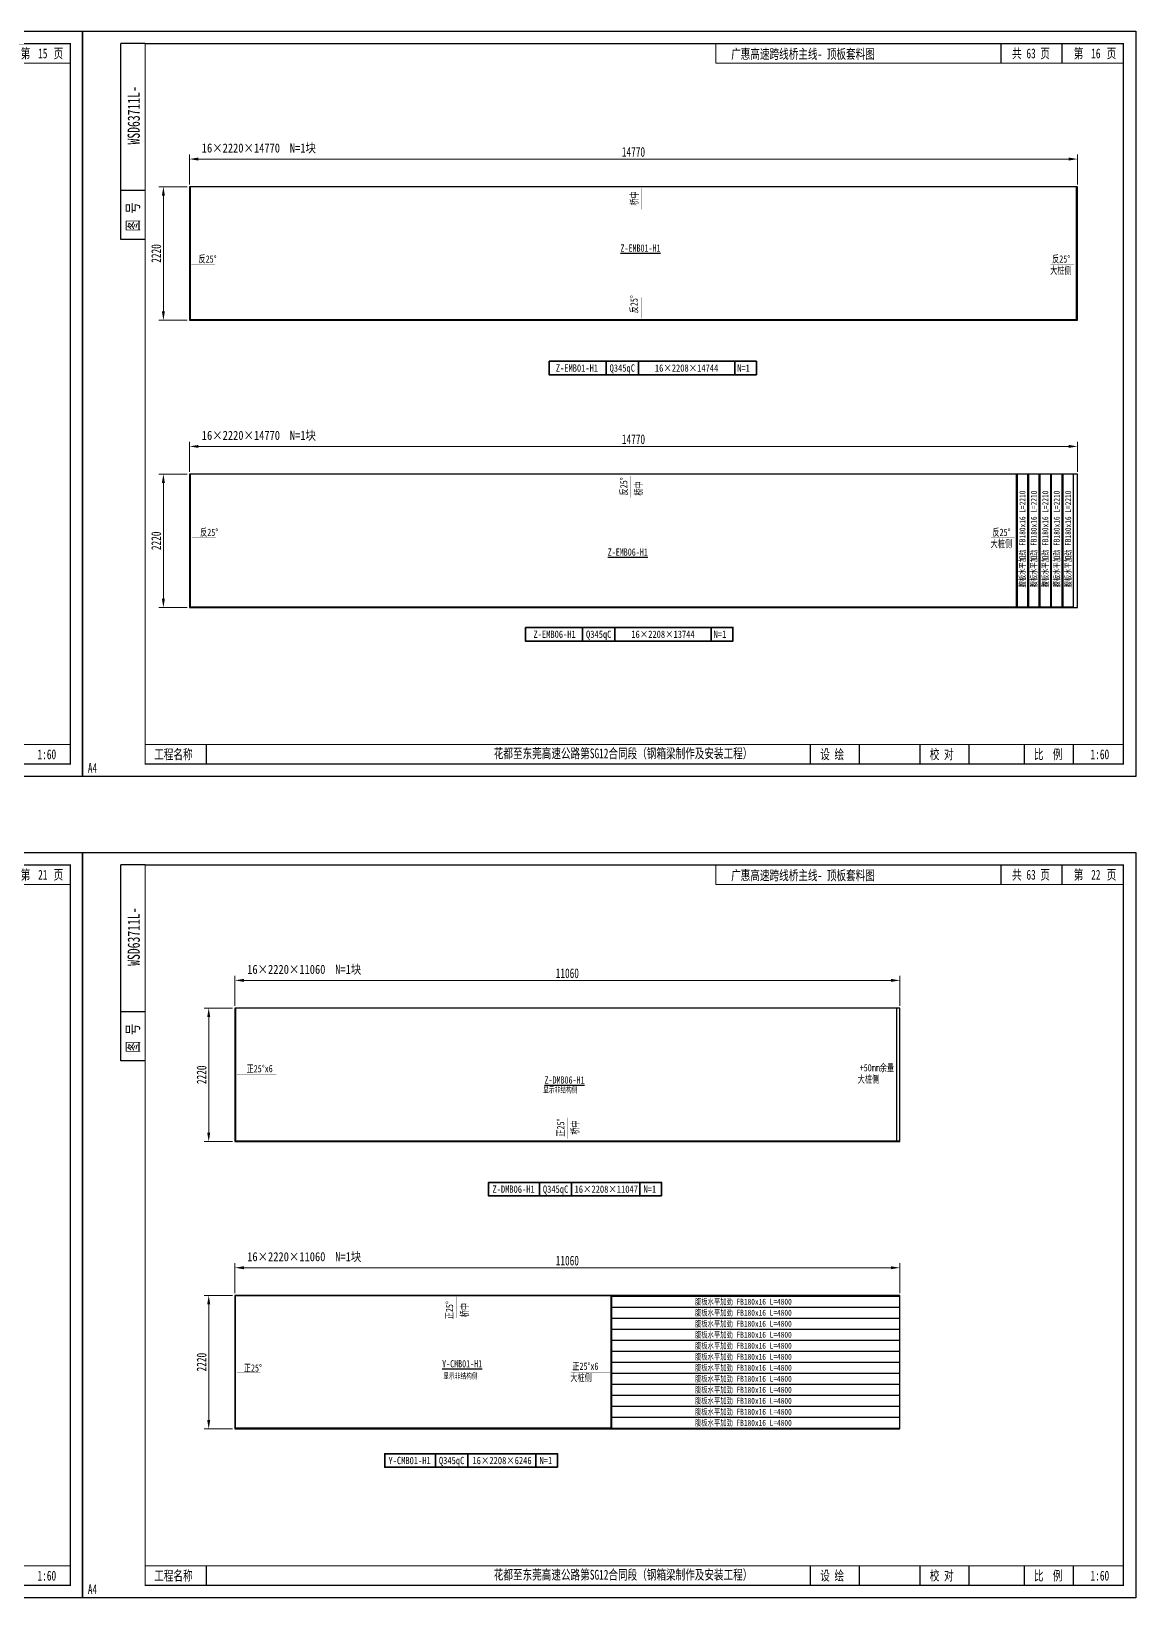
# Model space of a CAD drawing. Extents: x 1629247 to 2251351, y -601856 to -65897.
# Drawn here: x 2138440 to 2156807, y -143801 to -117767 of the extents above; entities that cross this region are included whole.
import ezdxf
from ezdxf.enums import TextEntityAlignment as Align

# ---------------------------------------------------------------- set-up
doc = ezdxf.new("R2010")
doc.units = 0
doc.header["$LTSCALE"] = 2
doc.header["$MEASUREMENT"] = 0
doc.header["$PDMODE"] = 35
doc.header["$PDSIZE"] = 50
doc.linetypes.add('PHANTOM', pattern=[63.5, 31.75, -6.35, 6.35, -6.35, 6.35, -6.35])
doc.layers.get('0').update_dxf_attribs({"linetype": 'CONTINUOUS'})
doc.layers.get('Defpoints').update_dxf_attribs({"linetype": 'CONTINUOUS'})
doc.layers.add('1图框轮廓', color=7, linetype='CONTINUOUS', lineweight=35)
doc.layers.add('标注层', color=3, linetype='CONTINUOUS', lineweight=13)
doc.layers.add('A3', color=7, linetype='CONTINUOUS')
doc.styles.add('仿宋', font='仿宋_GB2312_1.ttf', dxfattribs={"width": 0.7})
doc.dimstyles.new('标准标注样式-60', dxfattribs={"dimscale": 60, "dimtxt": 2.7, "dimasz": 2.5, "dimexe": 1.25, "dimexo": 0.625, "dimtad": 1, "dimdec": 0, "dimdsep": 46, "dimtxsty": '仿宋', "dimcen": 2.5, "dimclrd": 3, "dimclre": 3, "dimclrt": 4, "dimazin": 0, "dimtfac": 1, "dimtdec": 0, "dimtmove": 0, "dimatfit": 3, "dimfxl": 1.25, "dimlwd": 13, "dimlwe": 13, "dimarcsym": 0})

# ---------------------------------------------------------------- blocks, each defined once
blk = doc.blocks.new('tukuangA4-')
at = {"layer": 'A3'}
for p, q in [((537, 7565), (537, 10327)), ((882, 10327), (537, 10327)), ((12951, 10051), (12951, 10327)), ((13814, 10051), (13814, 10327)), ((882, 8256), (537, 8256)), ((882, 7565), (537, 7565)), ((1745, 173), (1745, 449)), ((10266, 173), (10266, 449)), ((10957, 173), (10957, 449)), ((11811, 173), (11811, 449)), ((12502, 173), (12502, 449)), ((13280, 173), (13280, 449)), ((13971, 173), (13971, 449))]:
    blk.add_line(p, q, dxfattribs=at)
blk.add_lwpolyline([(14850, 10500), (14850, 0), (0, 0), (0, 10500)], close=True, dxfattribs=at)
for points, const_width in [([(882, 10327), (14677, 10327), (14677, 173), (882, 173), (882, 10327)], 17.3), ([(8927, 10051), (8927, 10327)], 13.8), ([(8927, 10051), (14677, 10051)], 13.8), ([(882, 449), (14677, 449)], 13.8)]:
    blk.add_lwpolyline(points, dxfattribs=dict(at, const_width=const_width))
at = {"layer": 'A3', "color": 7, "linetype": 'Continuous', "style": '仿宋', "width": 0.7}
for s, p in [('共    页', (13106, 10120)), ('第     页', (13977, 10120)), ('工程名称', (1009, 242)), ('花都至东莞高速公路第SG12合同段（钢箱梁制作及安装工程）', (5798, 255)), ('设 绘', (10401, 242)), ('校 对', (11946, 242)), ('比  例', (13415, 242))]:
    blk.add_text(s, height=138.1, dxfattribs=at).set_placement(p)
blk.add_text('WSD63711L-', height=172.6, rotation=90, dxfattribs=at).set_placement((806, 9316), align=Align.CENTER)
blk.add_text('图 号', height=172.6, rotation=90, dxfattribs=at).set_placement((793, 7681))
blk.add_text('A4', height=138.1, dxfattribs=at).set_placement((139, 50), align=Align.CENTER)
blk = doc.blocks.new('*D955')
at = {"color": 3, "lineweight": 13, "ltscale": 3}
for p, q in [((2141070, -125087), (2141070, -124591)), ((2155840, -125087), (2155840, -124591))]:
    blk.add_line(p, q, dxfattribs=at)
at = {"color": 3, "linetype": 'ByBlock', "lineweight": 13, "ltscale": 3}
blk.add_line((2155690, -124666), (2141220, -124666), dxfattribs=at)
at = {"color": 3, "ltscale": 3}
for points in [[(2141220, -124641), (2141220, -124691), (2141070, -124666)], [(2155690, -124641), (2155690, -124691), (2155840, -124666)]]:
    blk.add_solid(points, dxfattribs=at)
at = {"layer": 'Defpoints', "color": 0, "ltscale": 3}
for p in [(2141070, -124666), (2141070, -125125), (2155840, -125125)]:
    blk.add_point(p, dxfattribs=at)
at = {"color": 4, "ltscale": 3, "insert": (2148455, -124548), "char_height": 162, "attachment_point": 5, "style": '仿宋'}
blk.add_mtext('14770', dxfattribs=at)
blk = doc.blocks.new('*D956')
at = {"color": 3, "lineweight": 13, "ltscale": 3}
for p, q in [((2141032, -125125), (2140562, -125125)), ((2141032, -127345), (2140562, -127345))]:
    blk.add_line(p, q, dxfattribs=at)
at = {"color": 3, "linetype": 'ByBlock', "lineweight": 13, "ltscale": 3}
blk.add_line((2140637, -125275), (2140637, -127195), dxfattribs=at)
at = {"color": 3, "ltscale": 3}
for points in [[(2140612, -125275), (2140662, -125275), (2140637, -125125)], [(2140612, -127195), (2140662, -127195), (2140637, -127345)]]:
    blk.add_solid(points, dxfattribs=at)
at = {"layer": 'Defpoints', "color": 0, "ltscale": 3}
for p in [(2141070, -125125), (2140637, -127345), (2141070, -127345)]:
    blk.add_point(p, dxfattribs=at)
at = {"color": 4, "ltscale": 3, "insert": (2140518, -126235), "char_height": 162, "attachment_point": 5, "rotation": 90, "style": '仿宋'}
blk.add_mtext('2220', dxfattribs=at)
blk = doc.blocks.new('*D957')
at = {"color": 3, "lineweight": 13, "ltscale": 3}
for p, q in [((2141070, -120311), (2141070, -119815)), ((2155840, -120311), (2155840, -119815))]:
    blk.add_line(p, q, dxfattribs=at)
at = {"color": 3, "linetype": 'ByBlock', "lineweight": 13, "ltscale": 3}
blk.add_line((2155690, -119890), (2141220, -119890), dxfattribs=at)
at = {"color": 3, "ltscale": 3}
for points in [[(2141220, -119865), (2141220, -119915), (2141070, -119890)], [(2155690, -119865), (2155690, -119915), (2155840, -119890)]]:
    blk.add_solid(points, dxfattribs=at)
at = {"layer": 'Defpoints', "color": 0, "ltscale": 3}
for p in [(2141070, -119890), (2141070, -120349), (2155840, -120349)]:
    blk.add_point(p, dxfattribs=at)
at = {"color": 4, "ltscale": 3, "insert": (2148455, -119772), "char_height": 162, "attachment_point": 5, "style": '仿宋'}
blk.add_mtext('14770', dxfattribs=at)
blk = doc.blocks.new('*D958')
at = {"color": 3, "lineweight": 13, "ltscale": 3}
for p, q in [((2141032, -120349), (2140562, -120349)), ((2141032, -122569), (2140562, -122569))]:
    blk.add_line(p, q, dxfattribs=at)
at = {"color": 3, "linetype": 'ByBlock', "lineweight": 13, "ltscale": 3}
blk.add_line((2140637, -120499), (2140637, -122419), dxfattribs=at)
at = {"color": 3, "ltscale": 3}
for points in [[(2140612, -120499), (2140662, -120499), (2140637, -120349)], [(2140612, -122419), (2140662, -122419), (2140637, -122569)]]:
    blk.add_solid(points, dxfattribs=at)
at = {"layer": 'Defpoints', "color": 0, "ltscale": 3}
for p in [(2141070, -120349), (2140637, -122569), (2141070, -122569)]:
    blk.add_point(p, dxfattribs=at)
at = {"color": 4, "ltscale": 3, "insert": (2140518, -121459), "char_height": 162, "attachment_point": 5, "rotation": 90, "style": '仿宋'}
blk.add_mtext('2220', dxfattribs=at)
blk = doc.blocks.new('*D977')
at = {"color": 3, "lineweight": 13, "ltscale": 3}
for p, q in [((2141825, -138738), (2141825, -138242)), ((2152885, -138738), (2152885, -138242))]:
    blk.add_line(p, q, dxfattribs=at)
at = {"color": 3, "linetype": 'ByBlock', "lineweight": 13, "ltscale": 3}
blk.add_line((2152735, -138317), (2141975, -138317), dxfattribs=at)
at = {"color": 3, "ltscale": 3}
for points in [[(2141975, -138292), (2141975, -138342), (2141825, -138317)], [(2152735, -138292), (2152735, -138342), (2152885, -138317)]]:
    blk.add_solid(points, dxfattribs=at)
at = {"layer": 'Defpoints', "color": 0, "ltscale": 3}
for p in [(2141825, -138317), (2141825, -138776), (2152885, -138776)]:
    blk.add_point(p, dxfattribs=at)
at = {"color": 4, "ltscale": 3, "insert": (2147355, -138199), "char_height": 162, "attachment_point": 5, "style": '仿宋'}
blk.add_mtext('11060', dxfattribs=at)
blk = doc.blocks.new('*D978')
at = {"color": 3, "lineweight": 13, "ltscale": 3}
for p, q in [((2141787, -138776), (2141316, -138776)), ((2141787, -140996), (2141316, -140996))]:
    blk.add_line(p, q, dxfattribs=at)
at = {"color": 3, "linetype": 'ByBlock', "lineweight": 13, "ltscale": 3}
blk.add_line((2141391, -138926), (2141391, -140846), dxfattribs=at)
at = {"color": 3, "ltscale": 3}
for points in [[(2141366, -138926), (2141416, -138926), (2141391, -138776)], [(2141366, -140846), (2141416, -140846), (2141391, -140996)]]:
    blk.add_solid(points, dxfattribs=at)
at = {"layer": 'Defpoints', "color": 0, "ltscale": 3}
for p in [(2141825, -138776), (2141391, -140996), (2141825, -140996)]:
    blk.add_point(p, dxfattribs=at)
at = {"color": 4, "ltscale": 3, "insert": (2141273, -139886), "char_height": 162, "attachment_point": 5, "rotation": 90, "style": '仿宋'}
blk.add_mtext('2220', dxfattribs=at)
blk = doc.blocks.new('*D979')
at = {"color": 3, "lineweight": 13, "ltscale": 3}
for p, q in [((2141825, -133962), (2141825, -133466)), ((2152885, -133962), (2152885, -133466))]:
    blk.add_line(p, q, dxfattribs=at)
at = {"color": 3, "linetype": 'ByBlock', "lineweight": 13, "ltscale": 3}
blk.add_line((2152735, -133541), (2141975, -133541), dxfattribs=at)
at = {"color": 3, "ltscale": 3}
for points in [[(2141975, -133516), (2141975, -133566), (2141825, -133541)], [(2152735, -133516), (2152735, -133566), (2152885, -133541)]]:
    blk.add_solid(points, dxfattribs=at)
at = {"layer": 'Defpoints', "color": 0, "ltscale": 3}
for p in [(2141825, -133541), (2141825, -134000), (2152885, -134000)]:
    blk.add_point(p, dxfattribs=at)
at = {"color": 4, "ltscale": 3, "insert": (2147355, -133423), "char_height": 162, "attachment_point": 5, "style": '仿宋'}
blk.add_mtext('11060', dxfattribs=at)
blk = doc.blocks.new('*D980')
at = {"color": 3, "lineweight": 13, "ltscale": 3}
for p, q in [((2141787, -134000), (2141316, -134000)), ((2141787, -136220), (2141316, -136220))]:
    blk.add_line(p, q, dxfattribs=at)
at = {"color": 3, "linetype": 'ByBlock', "lineweight": 13, "ltscale": 3}
blk.add_line((2141391, -134150), (2141391, -136070), dxfattribs=at)
at = {"color": 3, "ltscale": 3}
for points in [[(2141366, -134150), (2141416, -134150), (2141391, -134000)], [(2141366, -136070), (2141416, -136070), (2141391, -136220)]]:
    blk.add_solid(points, dxfattribs=at)
at = {"layer": 'Defpoints', "color": 0, "ltscale": 3}
for p in [(2141825, -134000), (2141391, -136220), (2141825, -136220)]:
    blk.add_point(p, dxfattribs=at)
at = {"color": 4, "ltscale": 3, "insert": (2141273, -135110), "char_height": 162, "attachment_point": 5, "rotation": 90, "style": '仿宋'}
blk.add_mtext('2220', dxfattribs=at)

msp = doc.modelspace()

# ---------------------------------------------------------------- linework, layer by layer
at = {"color": 3, "ltscale": 3}
msp.add_line((2152831.8, -134002), (2152831.8, -136210), dxfattribs=at)
at = {"color": 8, "ltscale": 3}
for points in [[(2141070, -122569), (2155840, -122569), (2155840, -120349), (2141070, -120349)], [(2141070, -127344.9), (2155840, -127344.9), (2155840, -125124.9), (2141070, -125124.9)], [(2141824.9, -136220), (2152884.9, -136220), (2152884.9, -134000), (2141824.9, -134000)], [(2141824.9, -140995.9), (2152884.9, -140995.9), (2152884.9, -138775.9), (2141824.9, -138775.9)]]:
    msp.add_lwpolyline(points, close=True, dxfattribs=at)
at = {"color": 1}
for points in [[(2155824, -120350.9), (2141080, -120350.9), (2141080, -122559), (2155824, -122559)], [(2141080, -127334.9), (2154824, -127334.9), (2154824, -125126.9), (2141080, -125126.9)], [(2152831.8, -134002), (2141834.9, -134002), (2141834.9, -136210), (2152831.8, -136210), (2152881.8, -136210), (2152881.8, -134002)], [(2141834.9, -138777.9), (2148080.5, -138777.9), (2148080.5, -140985.9), (2141834.9, -140985.9)]]:
    msp.add_lwpolyline(points, close=True, dxfattribs=at)
at = {"color": 2, "ltscale": 3}
for points in [[(2154834, -125126.9), (2154834, -127334.9), (2155014, -127334.9), (2155014, -125126.9)], [(2155024, -125126.9), (2155024, -127334.9), (2155204, -127334.9), (2155204, -125126.9)], [(2155214, -125126.9), (2155214, -127334.9), (2155394, -127334.9), (2155394, -125126.9)], [(2155404, -125126.9), (2155404, -127334.9), (2155584, -127334.9), (2155584, -125126.9)], [(2155594, -125126.9), (2155594, -127334.9), (2155774, -127334.9), (2155774, -125126.9)], [(2152884.9, -138792.9), (2148090.5, -138792.9), (2148090.5, -138972.9), (2152884.9, -138972.9)], [(2152884.9, -138975.9), (2148090.5, -138975.9), (2148090.5, -139155.9), (2152884.9, -139155.9)], [(2152884.9, -139158.9), (2148090.5, -139158.9), (2148090.5, -139338.9), (2152884.9, -139338.9)], [(2152884.9, -139341.9), (2148090.5, -139341.9), (2148090.5, -139521.9), (2152884.9, -139521.9)], [(2152884.9, -139524.9), (2148090.5, -139524.9), (2148090.5, -139704.9), (2152884.9, -139704.9)], [(2152884.9, -139707.9), (2148090.5, -139707.9), (2148090.5, -139887.9), (2152884.9, -139887.9)], [(2152884.9, -139890.9), (2148090.5, -139890.9), (2148090.5, -140070.9), (2152884.9, -140070.9)], [(2152884.9, -140073.9), (2148090.5, -140073.9), (2148090.5, -140253.9), (2152884.9, -140253.9)], [(2152884.9, -140256.9), (2148090.5, -140256.9), (2148090.5, -140436.9), (2152884.9, -140436.9)], [(2152884.9, -140439.9), (2148090.5, -140439.9), (2148090.5, -140619.9), (2152884.9, -140619.9)], [(2152884.9, -140622.9), (2148090.5, -140622.9), (2148090.5, -140802.9), (2152884.9, -140802.9)], [(2152884.9, -140805.9), (2148090.5, -140805.9), (2148090.5, -140985.9), (2152884.9, -140985.9)]]:
    msp.add_lwpolyline(points, close=True, dxfattribs=at)
at = {"layer": '1图框轮廓', "color": 30, "ltscale": 3}
for p, q in [((2148001.7, -123475.5), (2148001.7, -123250.5)), ((2148536.2, -123475.5), (2148536.2, -123250.5)), ((2150140.2, -123475.5), (2150140.2, -123250.5)), ((2147609.3, -127900.4), (2147609.3, -127675.4)), ((2148143.8, -127900.4), (2148143.8, -127675.4)), ((2149747.8, -127900.4), (2149747.8, -127675.4)), ((2146892.2, -136898.2), (2146892.2, -137123.2)), ((2147426.7, -137123.2), (2147426.7, -136898.2)), ((2148561.1, -136898.2), (2148561.1, -137123.2)), ((2145163.2, -141408.2), (2145163.2, -141633.2)), ((2145697.7, -141633.2), (2145697.7, -141408.2)), ((2146832.1, -141408.2), (2146832.1, -141633.2))]:
    msp.add_line(p, q, dxfattribs=at)
for points in [[(2147050.2, -123250.5), (2150500.2, -123250.5), (2150500.2, -123475.5), (2147050.2, -123475.5)], [(2146657.8, -127675.4), (2150107.8, -127675.4), (2150107.8, -127900.4), (2146657.8, -127900.4)], [(2148921.1, -137123.2), (2146046.5, -137123.2), (2146046.5, -136898.2), (2148921.1, -136898.2)], [(2147192.1, -141633.2), (2144317.5, -141633.2), (2144317.5, -141408.2), (2147192.1, -141408.2)]]:
    msp.add_lwpolyline(points, close=True, dxfattribs=at)
at = {"layer": '标注层', "color": 42}
for points in [[(2148581.1, -120368, 0, 25, 0), (2148581.1, -120442.8, 5, 5, 0), (2148581.1, -120727.4, 5, 5, 0)], [(2141099.2, -121636.7, 0, 25, 0), (2141174, -121636.7, 5, 5, 0), (2141494.8, -121636.7, 5, 5, 0)], [(2155783.8, -121636.7, 0, 25, 0), (2155709, -121636.7, 5, 5, 0), (2155388.2, -121636.7, 5, 5, 0)], [(2148581.1, -122546.1, 0, 25, 0), (2148581.1, -122471.3, 5, 5, 0), (2148581.1, -122186.7, 5, 5, 0)], [(2148410.9, -125156.1, 0, 25, 0), (2148410.9, -125230.9, 5, 5, 0), (2148410.9, -125515.5, 5, 5, 0)], [(2141109.9, -126179.6, 0, 25, 0), (2141184.7, -126179.6, 5, 5, 0), (2141505.5, -126179.6, 5, 5, 0)], [(2154794.1, -126179.6, 0, 25, 0), (2154719.3, -126179.6, 5, 5, 0), (2154398.5, -126179.6, 5, 5, 0)], [(2141857.9, -135106, 0, 25, 0), (2141932.7, -135106, 5, 5, 0), (2142517.8, -135106, 5, 5, 0)], [(2152815.7, -135091.4, 0, 25, 0), (2152740.8, -135091.4, 5, 5, 0), (2152188.9, -135091.4, 5, 5, 0)], [(2147361.6, -136180.8, 0, 25, 0), (2147361.6, -136106, 5, 5, 0), (2147361.6, -135821.3, 5, 5, 0)], [(2145512, -138795.2, 0, 25, 0), (2145512, -138870, 5, 5, 0), (2145512, -139154.6, 5, 5, 0)], [(2141854.1, -140064.6, 0, 25, 0), (2141928.9, -140064.6, 5, 5, 0), (2142249.7, -140064.6, 5, 5, 0)], [(2148069, -140052, 0, 25, 0), (2147994.2, -140052, 5, 5, 0), (2147409.1, -140052, 5, 5, 0)]]:
    msp.add_lwpolyline(points, format="xyseb", dxfattribs=at)

# ---------------------------------------------------------------- block references
at = {"color": 8, "xscale": 1.179310345090926, "yscale": 1.179310344828991, "zscale": 1.179310344827586}
for p in [(2121781.5, -130149.7), (2139294.3, -130149.7), (2121781.5, -143800.8), (2139294.3, -143800.8)]:
    msp.add_blockref('tukuangA4-', p, dxfattribs=at)

# ---------------------------------------------------------------- texts
at = {"color": 7, "style": '仿宋', "width": 0.85}
for s, p in [('16×2220×14770', (2141275.5, -119781.1)), ('N=1块', (2142739.8, -119781.1)), ('16×2220×14770', (2141275.5, -124557)), ('N=1块', (2142739.8, -124557)), ('16×2220×11060', (2142030.4, -133432.2)), ('N=1块', (2143494.7, -133432.2)), ('16×2220×11060', (2142030.4, -138208.1)), ('N=1块', (2143494.7, -138208.1))]:
    msp.add_text(s, height=150, dxfattribs=at).set_placement(p)
at = {"color": 6, "linetype": 'PHANTOM', "ltscale": 10, "style": '仿宋', "width": 0.7}
for s, p in [('%%UZ-EMB01-H1', (2148239.5, -121430.1)), ('%%UZ-EMB06-H1', (2148027.1, -126482.6)), ('%%UZ-DMB06-H1', (2146976.3, -135256.7)), ('%%UY-CMB01-H1', (2145272.9, -139973.5))]:
    msp.add_text(s, height=121.5, dxfattribs=at).set_placement(p)
at = {"color": 7, "style": '仿宋'}
for s, height, width, p in [('Z-EMB01-H1', 121.5, 0.85, (2147514.7, -123363)), ('Q345qC', 121.5, 0.85, (2148268.9, -123363)), ('16×2208×14744', 121.5, 0.85, (2149338.2, -123363)), ('N=1 ', 121.5, 0.85, (2150320.2, -123363)), ('Z-EMB06-H1', 121.5, 0.85, (2147143.4, -127787.9)), ('Q345qC', 121.5, 0.85, (2147876.5, -127787.9)), ('16×2208×13744', 121.5, 0.85, (2148945.8, -127787.9)), ('N=1 ', 121.5, 0.85, (2149927.8, -127787.9)), ('Z-DMB06-H1', 121.5, 0.85, (2146460.8, -137010.7)), ('Q345qC', 121.5, 0.85, (2147159.4, -137010.7)), ('16×2208×11047', 121.5, 0.85, (2148002.3, -137010.7)), ('N=1 ', 121.5, 0.85, (2148762.2, -137010.7)), ('腹板水平加劲 FB180x16 L=4800', 100, 0.75, (2150282.3, -138881.8)), ('腹板水平加劲 FB180x16 L=4800', 100, 0.75, (2150282.3, -139064.8)), ('腹板水平加劲 FB180x16 L=4800', 100, 0.75, (2150282.3, -139247.8)), ('腹板水平加劲 FB180x16 L=4800', 100, 0.75, (2150282.3, -139430.8)), ('腹板水平加劲 FB180x16 L=4800', 100, 0.75, (2150282.3, -139613.8)), ('腹板水平加劲 FB180x16 L=4800', 100, 0.75, (2150282.3, -139796.8)), ('腹板水平加劲 FB180x16 L=4800', 100, 0.75, (2150282.3, -139979.8)), ('腹板水平加劲 FB180x16 L=4800', 100, 0.75, (2150282.3, -140162.8)), ('腹板水平加劲 FB180x16 L=4800', 100, 0.75, (2150282.3, -140345.8)), ('腹板水平加劲 FB180x16 L=4800', 100, 0.75, (2150282.3, -140528.8)), ('腹板水平加劲 FB180x16 L=4800', 100, 0.75, (2150282.3, -140711.8)), ('腹板水平加劲 FB180x16 L=4800', 100, 0.75, (2150282.3, -140894.8)), ('Y-CMB01-H1', 121.5, 0.85, (2144731.8, -141520.7)), ('Q345qC', 121.5, 0.85, (2145430.4, -141520.7)), ('16×2208×6246', 121.5, 0.85, (2146269.3, -141520.7)), ('N=1 ', 121.5, 0.85, (2147033.2, -141520.7))]:
    msp.add_text(s, height=height, dxfattribs=dict(at, width=width)).set_placement(p, align=Align.MIDDLE_CENTER)
at = {"color": 7, "style": '仿宋', "width": 0.75}
for p in [(2154922.9, -126205.4), (2155112.9, -126205.4), (2155302.9, -126205.4), (2155492.9, -126205.4), (2155682.9, -126205.4)]:
    msp.add_text('腹板水平加劲 FB180x16 L=2210', height=100, rotation=90, dxfattribs=at).set_placement(p, align=Align.MIDDLE_CENTER)
at = {"color": 152, "linetype": 'PHANTOM', "ltscale": 10, "style": '仿宋', "width": 0.7}
for p in [(2146952.1, -135407.2), (2145290.8, -140163.8)]:
    msp.add_text('显示非结构侧', height=97.2, dxfattribs=at).set_placement(p)
at = {"layer": 'A3', "color": 1, "linetype": 'Continuous', "style": '仿宋', "width": 0.7}
for s, p in [('15', (2138553.9, -118215.5)), ('63', (2154989.4, -118215.5)), ('16', (2156066.7, -118215.5)), ('21', (2138553.9, -131866.6)), ('63', (2154989.4, -131866.6)), ('22', (2156066.7, -131866.6))]:
    msp.add_text(s, height=162.86, dxfattribs=at).set_placement(p)
at = {"layer": 'A3', "color": 6, "linetype": 'Continuous', "style": '仿宋', "width": 0.7}
for p in [(2150078.9, -118224.6), (2150078.9, -131875.7)]:
    msp.add_text('广惠高速跨线桥主线- 顶板套料图', height=162.857, dxfattribs=at).set_placement(p)
at = {"layer": 'A3', "color": 7, "linetype": 'Continuous', "style": '仿宋', "width": 0.7}
for p in [(2138543.4, -129864.9), (2156056.2, -129864.9), (2138543.4, -143515.9), (2156056.2, -143515.9)]:
    msp.add_text('1:60', height=162.86, dxfattribs=at).set_placement(p)
at = {"layer": '标注层', "color": 42, "style": '仿宋', "width": 0.7}
for s, p in [('桥中', (2148530.7, -120661.9)), ('反25%%D', (2148523.9, -122453.6)), ('反25%%D', (2148353.8, -125480.5)), ('桥中', (2148602.1, -125483.7)), ('正25%%D', (2147304.4, -136137.7)), ('桥中', (2147544.9, -136103.3)), ('正25%%D', (2145454.8, -139173.2)), ('桥中', (2145706.1, -139139.8))]:
    msp.add_text(s, height=121.5, rotation=90, dxfattribs=at).set_placement(p)
for s, p in [('反25%%D', (2141220.6, -121611.5)), ('反25%%D', (2155417, -121611.5)), ('大桩侧', (2155383.6, -121801.7)), ('反25%%D', (2141248.1, -126154.4)), ('大桩侧', (2154393.9, -126344.5)), ('反25%%D', (2154424.4, -126154.4)), ('正25%%Dx6', (2142020.6, -135068.2)), ('大桩侧', (2152184, -135244.9)), ('+50mm余量', (2152217.7, -135053.6)), ('正25%%D', (2141975.4, -140043.3)), ('正25%%Dx6', (2147437.9, -140014.2)), ('大桩侧', (2147404.1, -140205.5))]:
    msp.add_text(s, height=121.5, dxfattribs=at).set_placement(p)

# ---------------------------------------------------------------- dimensions: what is measured, and where the dimension line sits
at = {"color": 8, "ltscale": 3}
for base, p1, p2, picture, middle in [((2141070, -119890.3), (2155840, -120349), (2141070, -120349), '*D957', (2148455, -119771.8)), ((2141070, -124666.2), (2155840, -125124.9), (2141070, -125124.9), '*D955', (2148455, -124547.7)), ((2141824.9, -133541.3), (2152884.9, -134000), (2141824.9, -134000), '*D979', (2147354.9, -133422.8)), ((2141824.9, -138317.2), (2152884.9, -138775.9), (2141824.9, -138775.9), '*D977', (2147354.9, -138198.7))]:
    dim = msp.add_linear_dim(base=base, p1=p1, p2=p2, dimstyle='标准标注样式-60', dxfattribs=at)
    dim.commit()
    dim.dimension.update_dxf_attribs({"geometry": picture, "text_midpoint": middle})
for base, p1, p2, picture, middle in [((2140636.6, -122569), (2141070, -120349), (2141070, -122569), '*D958', (2140518.1, -121459)), ((2140636.6, -127344.9), (2141070, -125124.9), (2141070, -127344.9), '*D956', (2140518.1, -126234.9)), ((2141391.4, -136220), (2141824.9, -134000), (2141824.9, -136220), '*D980', (2141272.9, -135110)), ((2141391.4, -140995.9), (2141824.9, -138775.9), (2141824.9, -140995.9), '*D978', (2141272.9, -139885.9))]:
    dim = msp.add_linear_dim(base=base, p1=p1, p2=p2, angle=90, dimstyle='标准标注样式-60', dxfattribs=at)
    dim.commit()
    dim.dimension.update_dxf_attribs({"geometry": picture, "text_midpoint": middle})

doc.saveas('drawing.dxf')
